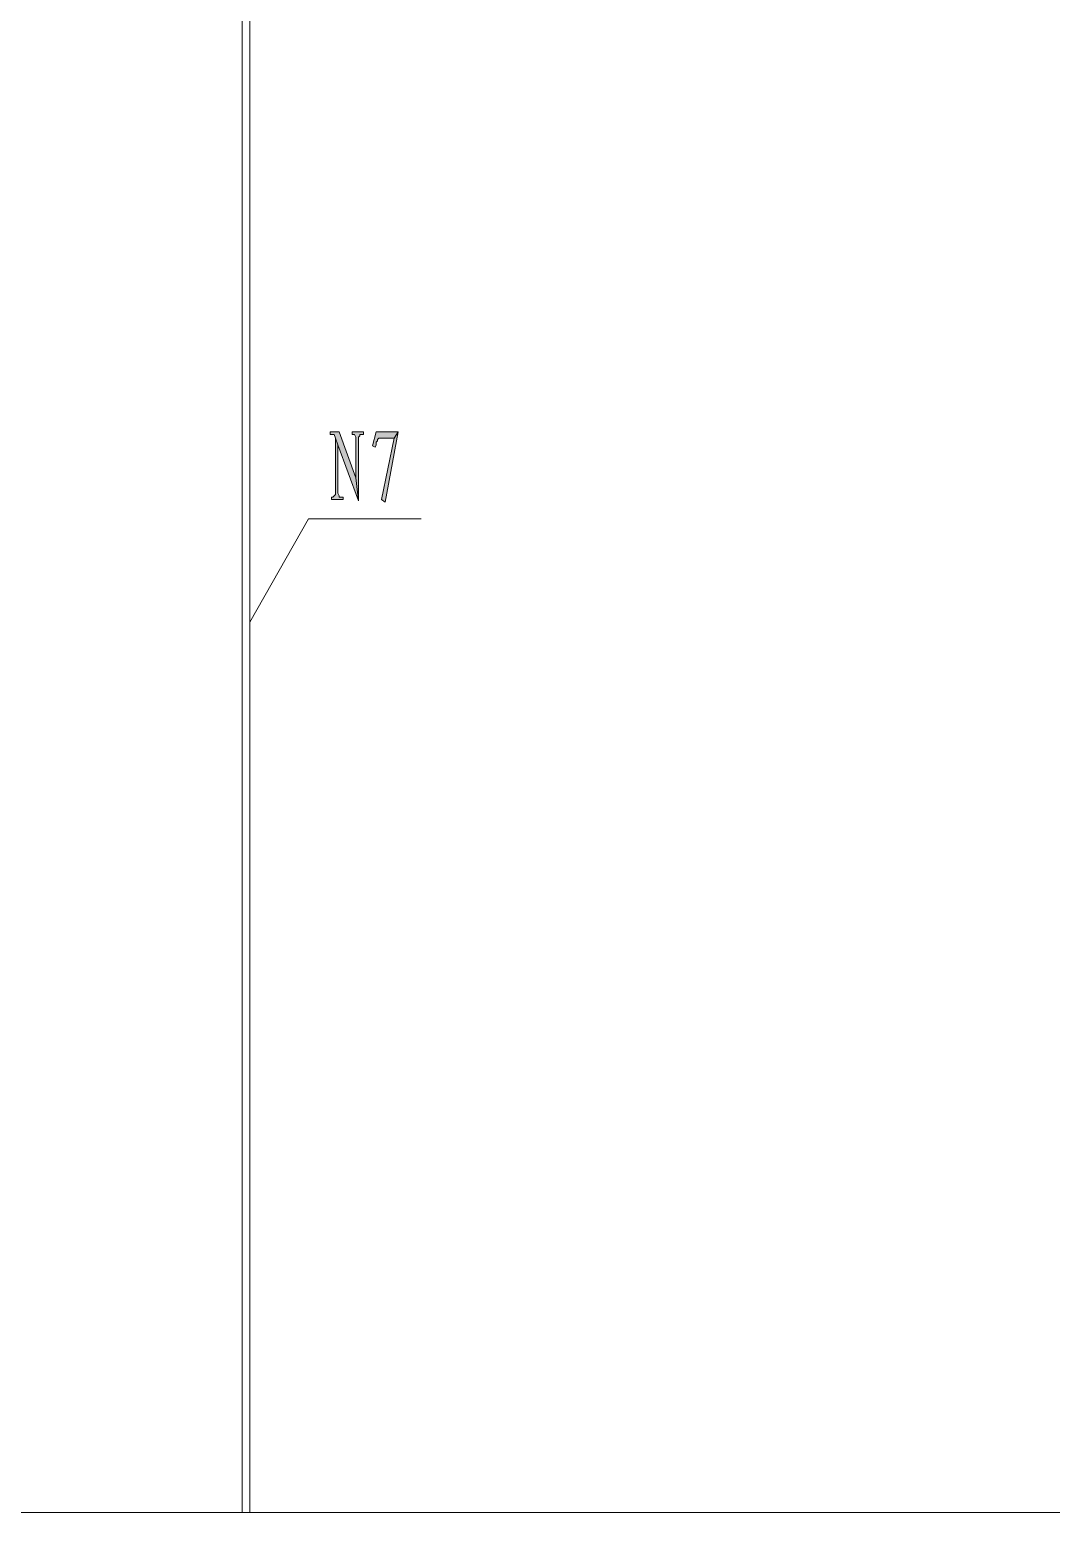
# Model space of a CAD drawing. Header units: inches. Extents: x 20 to 409, y 5 to 283.
# Drawn here: x 339.04 to 372.9, y 179 to 228.15 of the extents above; entities that cross this region are included whole.
import ezdxf

# ---------------------------------------------------------------- set-up
doc = ezdxf.new("R2010")
doc.units = ezdxf.units.IN
doc.header["$MEASUREMENT"] = 0
doc.layers.add('C00-00-00', color=7, linetype='Continuous')

msp = doc.modelspace()

# ---------------------------------------------------------------- hatches: boundary and pattern name
at = {"layer": 'C00-00-00'}
h = msp.add_hatch(color=0, dxfattribs=at)
h.dxf.hatch_style = 2
h.paths.add_polyline_path([(349.301, 214.817), (349.005, 214.817), (349.005, 214.732), (349.132, 214.732), (349.174, 214.605), (349.259, 214.394), (349.936, 212.531), (349.852, 213.293)])
h = msp.add_hatch(color=0, dxfattribs=at)
h.dxf.hatch_style = 2
h.paths.add_polyline_path([(350.106, 214.817), (349.725, 214.817), (349.725, 214.732), (349.809, 214.732), (349.852, 214.648), (349.852, 213.293), (349.936, 212.531), (349.936, 214.648), (349.979, 214.69), (349.979, 214.732), (350.021, 214.732), (350.106, 214.732)])
h = msp.add_hatch(color=0, dxfattribs=at)
h.dxf.hatch_style = 2
h.paths.add_polyline_path([(351.249, 214.817), (350.529, 214.817), (350.402, 214.351), (350.487, 214.309), (350.529, 214.394), (350.529, 214.478), (350.571, 214.521), (350.571, 214.563), (350.614, 214.605), (351.122, 214.605)])
h = msp.add_hatch(color=0, dxfattribs=at)
h.dxf.hatch_style = 2
h.paths.add_polyline_path([(351.249, 214.817), (351.122, 214.605), (350.698, 212.573), (350.825, 212.489)])
h = msp.add_hatch(color=0, dxfattribs=at)
h.dxf.hatch_style = 2
h.paths.add_polyline_path([(349.174, 214.605), (349.174, 212.743), (349.132, 212.7), (349.09, 212.658), (349.047, 212.658), (349.047, 212.573), (349.428, 212.573), (349.428, 212.658), (349.301, 212.658), (349.301, 212.7), (349.259, 212.785), (349.259, 214.394)])

# ---------------------------------------------------------------- linework, layer by layer
at = {"layer": 'C00-00-00', "color": 0, "lineweight": 0}
for points in [[(346.084, 237.465), (346.084, 179.003)], [(346.338, 237.465), (346.338, 179.003)], [(352.011, 211.938), (348.285, 211.938), (346.338, 208.509)], [(157.828, 179.003), (386.216, 179.003)], [(346.338, 179.003), (346.084, 179.003)]]:
    msp.add_lwpolyline(points, dxfattribs=at)
for points in [[(349.301, 214.817), (349.005, 214.817), (349.005, 214.732), (349.132, 214.732), (349.174, 214.605), (349.259, 214.394), (349.936, 212.531), (349.852, 213.293)], [(350.106, 214.817), (349.725, 214.817), (349.725, 214.732), (349.809, 214.732), (349.852, 214.648), (349.852, 213.293), (349.936, 212.531), (349.936, 214.648), (349.979, 214.69), (349.979, 214.732), (350.021, 214.732), (350.106, 214.732)], [(351.249, 214.817), (350.529, 214.817), (350.402, 214.351), (350.487, 214.309), (350.529, 214.394), (350.529, 214.478), (350.571, 214.521), (350.571, 214.563), (350.614, 214.605), (351.122, 214.605)], [(351.249, 214.817), (351.122, 214.605), (350.698, 212.573), (350.825, 212.489)], [(349.174, 214.605), (349.174, 212.743), (349.132, 212.7), (349.09, 212.658), (349.047, 212.658), (349.047, 212.573), (349.428, 212.573), (349.428, 212.658), (349.301, 212.658), (349.301, 212.7), (349.259, 212.785), (349.259, 214.394)]]:
    msp.add_lwpolyline(points, close=True, dxfattribs=at)

doc.saveas('drawing.dxf')
